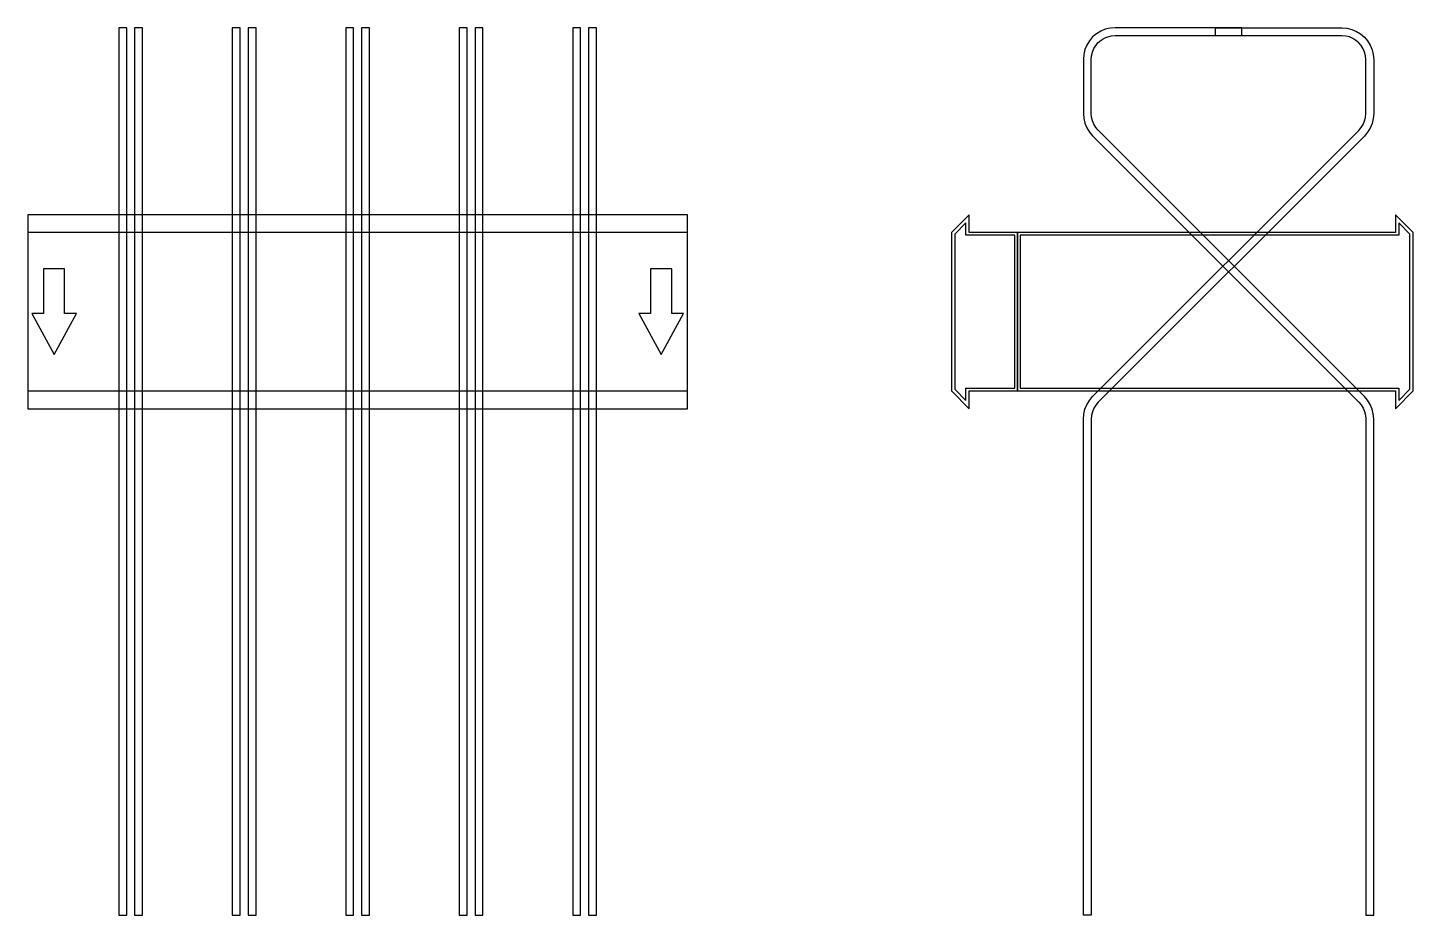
# Model space of a CAD drawing. Extents: x 0 to 1050, y -457 to 215.
import ezdxf

# ---------------------------------------------------------------- set-up
doc = ezdxf.new("R2010")
doc.units = 0
doc.layers.add('Halfen', color=7, linetype='CONTINUOUS')

msp = doc.modelspace()

# ---------------------------------------------------------------- linework, layer by layer
at = {"layer": 'Halfen', "color": 7}
for points in [[(75, -457.177), (75, 215.147), (69, 215.147), (69, -457.177)], [(87, -457.177), (87, 215.147), (81, 215.147), (81, -457.177)], [(161, -457.177), (161, 215.147), (155, 215.147), (155, -457.177)], [(173, -457.177), (173, 215.147), (167, 215.147), (167, -457.177)], [(247, -457.177), (247, 215.147), (241, 215.147), (241, -457.177)], [(259, -457.177), (259, 215.147), (253, 215.147), (253, -457.177)], [(333, -457.177), (333, 215.147), (327, 215.147), (327, -457.177)], [(345, -457.177), (345, 215.147), (339, 215.147), (339, -457.177)], [(419, -457.177), (419, 215.147), (413, 215.147), (413, -457.177)], [(431, -457.177), (431, 215.147), (425, 215.147), (425, -457.177)], [(1020, -457.177), (1020, -81.213), (1019.705, -77.459), (1018.825, -73.797), (1017.384, -70.317), (1015.416, -67.106), (1012.971, -64.243), (811.272, 137.456), (809.438, 139.604), (807.962, 142.012), (806.881, 144.621), (806.222, 147.368), (806, 150.184), (806, 191.147), (806.222, 193.963), (806.881, 196.71), (807.962, 199.319), (809.438, 201.728), (811.272, 203.875), (813.42, 205.71), (815.828, 207.186), (818.438, 208.266), (821.184, 208.926), (824, 209.147), (920, 209.147), (920, 215.147), (824, 215.147), (820.246, 214.852), (816.584, 213.973), (813.104, 212.532), (809.893, 210.564), (807.029, 208.118), (804.584, 205.254), (802.616, 202.043), (801.175, 198.564), (800.295, 194.902), (800, 191.147), (800, 150.184), (800.295, 146.429), (801.175, 142.767), (802.616, 139.288), (804.584, 136.077), (807.029, 133.213), (1008.728, -68.485), (1010.562, -70.633), (1012.038, -73.041), (1013.119, -75.651), (1013.778, -78.397), (1014, -81.213), (1014, -457.177)], [(800, -457.324), (800, -81.361), (800.295, -77.606), (801.175, -73.944), (802.616, -70.465), (804.584, -67.254), (807.029, -64.39), (1008.728, 137.308), (1010.562, 139.456), (1012.038, 141.865), (1013.119, 144.474), (1013.778, 147.221), (1014, 150.036), (1014, 191), (1013.778, 193.816), (1013.119, 196.562), (1012.038, 199.172), (1010.562, 201.58), (1008.728, 203.728), (1006.58, 205.562), (1004.172, 207.038), (1001.562, 208.119), (998.816, 208.778), (996, 209), (900, 209), (900, 215), (996, 215), (999.754, 214.705), (1003.416, 213.825), (1006.896, 212.384), (1010.107, 210.416), (1012.971, 207.971), (1015.416, 205.107), (1017.384, 201.896), (1018.825, 198.416), (1019.705, 194.754), (1020, 191), (1020, 150.036), (1019.705, 146.282), (1018.825, 142.62), (1017.384, 139.141), (1015.416, 135.929), (1012.971, 133.066), (811.272, -68.633), (809.438, -70.78), (807.962, -73.189), (806.881, -75.798), (806.222, -78.545), (806, -81.361), (806, -457.324)], [(0, -73.5), (500, -73.5), (500, 73.5), (0, 73.5)], [(750, -60), (750, 60), (713.5, 60), (713.5, 73.5), (700, 60), (700, -60), (713.5, -73.5), (713.5, -60)], [(1050, -60), (1050, 60), (1036.5, 73.5), (1036.5, 60), (750, 60), (750, -60), (1036.5, -60), (1036.5, -73.5)], [(748, -58), (748, 58), (711, 58), (711, 67.25), (702.5, 58.75), (702.5, -58.75), (711, -67.25), (711, -58)], [(1047.5, -58.75), (1047.5, 58.75), (1039, 67.25), (1039, 58), (752, 58), (752, -58), (1039, -58), (1039, -67.25)], [(0, -60), (500, -60), (500, 60), (0, 60)], [(20, -32.5), (37, -1.5), (28, -1.5), (28, 32.5), (12, 32.5), (12, -1.5), (3, -1.5)], [(480, -32.5), (497, -1.5), (488, -1.5), (488, 32.5), (472, 32.5), (472, -1.5), (463, -1.5)]]:
    msp.add_lwpolyline(points, close=True, dxfattribs=at)

doc.saveas('drawing.dxf')
